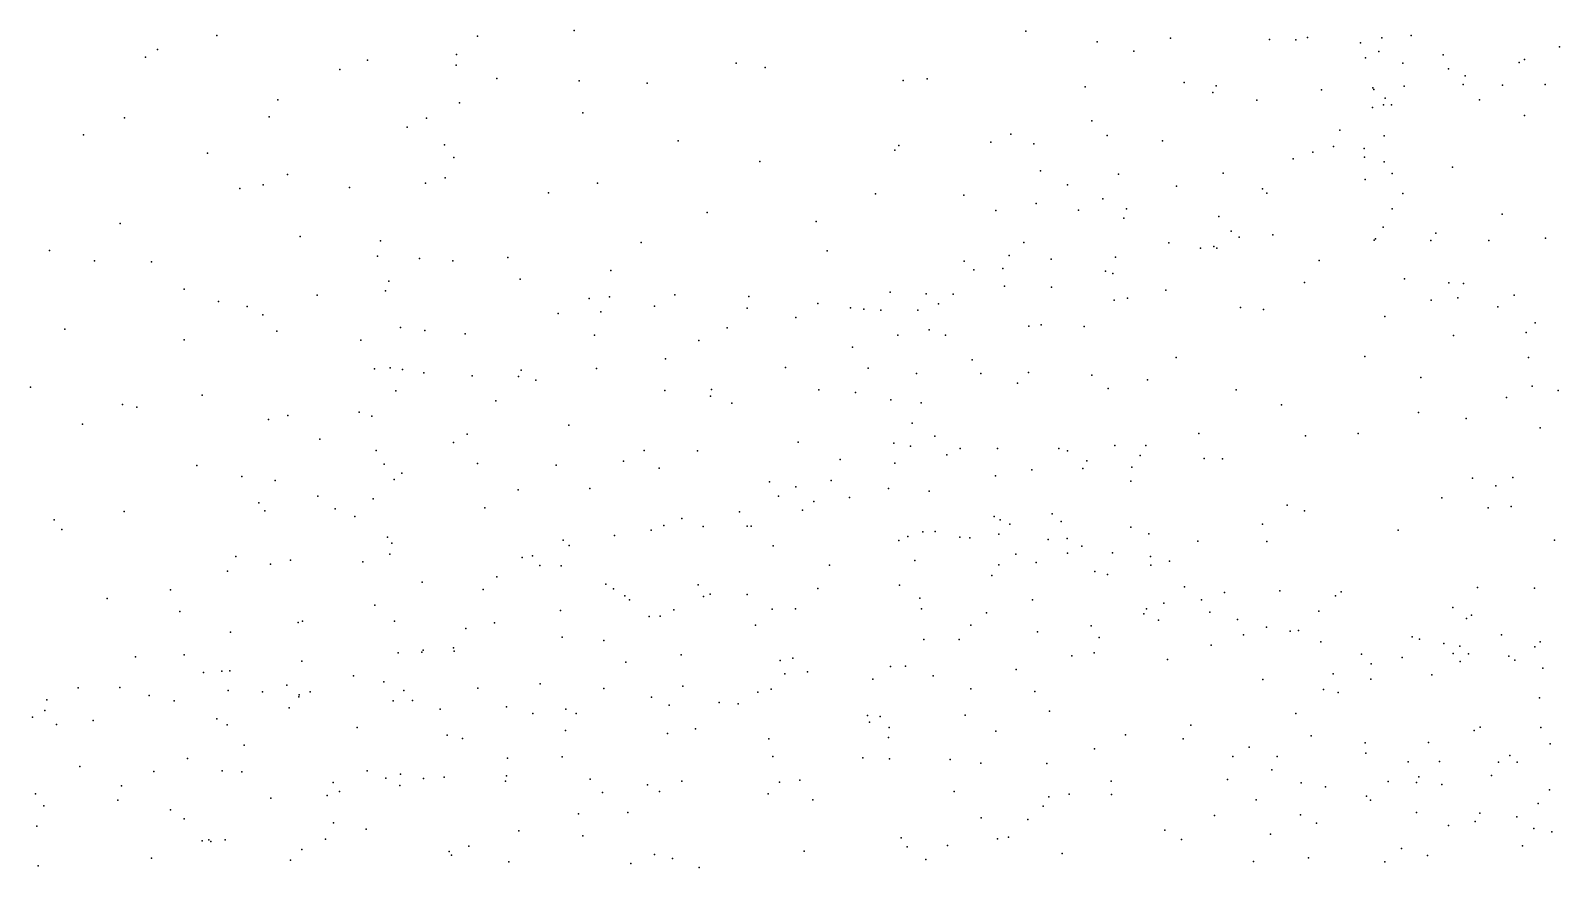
# Model space of a CAD drawing. Header units: metres. Extents: x -25 to 25, y -27.7 to 27.8.
# Drawn here: x -18.765 to -15.675, y 5.094 to 6.785 of the extents above; entities that cross this region are included whole.
import ezdxf

# ---------------------------------------------------------------- set-up
doc = ezdxf.new("R2010")
doc.units = ezdxf.units.M

msp = doc.modelspace()

# ---------------------------------------------------------------- linework, layer by layer
for p in [(-18.3887, 6.7752, -9.6461), (-17.8618, 6.7742, -10.6915), (-17.6665, 6.7852, 1.7522), (-16.7537, 6.784, 2.0417), (-16.4611, 6.7696, 2.7227), (-16.1842, 6.7713, 2.2948), (-16.0341, 6.7707, 3.629), (-15.9744, 6.7751, -6.5685), (-18.5085, 6.7469, 1.5395), (-17.904, 6.7367, -11.3721), (-16.6095, 6.7626, -12.3164), (-16.5352, 6.7434, 2.1115), (-16.2607, 6.7672, 2.4937), (-16.2074, 6.7664, 3.1412), (-16.0772, 6.7604, 3.3013), (-16.0397, 6.7432, -5.8846), (-15.9096, 6.7365, 2.419), (-15.6749, 6.7521, 4.6442), (-18.5325, 6.7316, -9.5506), (-18.1401, 6.7066, 1.6787), (-18.084, 6.7255, -10.2637), (-17.9049, 6.7153, -11.6648), (-17.3392, 6.7193, 1.7735), (-17.2804, 6.7104, -12.218), (-16.0666, 6.73, -6.0662), (-15.9913, 6.7195, 4.0266), (-15.8988, 6.7078, 4.2528), (-15.7561, 6.7206, 4.991), (-15.7456, 6.7267, 4.7927), (-17.8227, 6.6884, 1.6844), (-17.6563, 6.6835, -12.1274), (-17.5188, 6.6793, 1.682), (-17.0011, 6.6842, 1.8567), (-16.9527, 6.6878, -12.228), (-16.4331, 6.6803, 3.1505), (-15.8693, 6.6762, 5.186), (-15.8653, 6.6935, 4.645), (-15.7037, 6.676, 5.2264), (-18.2654, 6.6453, -9.9347), (-16.6333, 6.6716, 2.7647), (-16.3752, 6.6601, -12.4023), (-16.3688, 6.6733, 2.2755), (-16.2862, 6.6446, 3.3673), (-16.156, 6.6655, 3.6004), (-16.0517, 6.6695, -7.3462), (-16.0498, 6.6659, -12.5613), (-16.0268, 6.6486, 4.8465), (-15.9888, 6.6732, -7.5456), (-15.8362, 6.6453, -7.6001), (-15.7897, 6.6746, -12.6761), (-17.8981, 6.639, -11.1956), (-17.6491, 6.6192, 1.6233), (-16.0527, 6.6299, 4.2001), (-16.0308, 6.6349, -7.1124), (-16.0146, 6.6351, 4.4746), (-15.7453, 6.6139, 5.3952), (-18.5751, 6.6086, 1.462), (-18.2827, 6.6108, 1.5892), (-18.0039, 6.5899, -10.6021), (-17.9648, 6.6081, 1.6456), (-16.6201, 6.6027, 2.522), (-16.119, 6.5843, -5.9318), (-18.658, 6.5743, -9.4532), (-17.9287, 6.5546, -11.5184), (-17.4562, 6.5623, 1.5712), (-17.0102, 6.5531, 1.7231), (-16.8242, 6.5599, 1.8337), (-16.7837, 6.576, -12.2559), (-16.7369, 6.5565, 2.7317), (-16.5893, 6.5733, 2.003), (-16.4772, 6.5627, 2.1173), (-16.029, 6.5725, -6.4995), (-18.4071, 6.5374, -9.644), (-17.9094, 6.5288, -11.0003), (-17.2913, 6.5205, 1.5183), (-17.0184, 6.5439, -12.2206), (-16.2129, 6.5261, 4.9534), (-16.1733, 6.5398, 4.7744), (-16.1317, 6.5508, 4.394), (-16.0693, 6.5468, 5.2997), (-16.0692, 6.5292, -5.7231), (-18.2457, 6.4941, -10.1936), (-16.7237, 6.5017, 3.0626), (-16.5661, 6.4954, 3.2745), (-16.3544, 6.497, 3.5547), (-16.029, 6.5199, -6.9457), (-16.0127, 6.4964, -12.5902), (-15.891, 6.509, 5.4897), (-18.3419, 6.466, 1.5015), (-18.2947, 6.4735, -10.0094), (-18.1203, 6.4681, -10.4913), (-17.9668, 6.4771, -10.825), (-17.9273, 6.4879, -11.2737), (-17.6193, 6.4771, 1.5143), (-16.6693, 6.4737, 1.8725), (-16.449, 6.471, 3.4182), (-16.275, 6.4655, -12.4317), (-16.0674, 6.484, -7.4758), (-17.7185, 6.4577, -12.0471), (-17.0575, 6.4553, 1.5575), (-16.8786, 6.4527, -12.2485), (-16.7325, 6.4355, 2.4856), (-16.598, 6.4452, -12.3071), (-16.2662, 6.4567, 4.2509), (-15.9916, 6.4558, -6.6483), (-17.3978, 6.4175, 1.4285), (-17.1771, 6.3996, 1.4249), (-16.8141, 6.4218, 2.6378), (-16.6468, 6.4223, 2.3328), (-16.5553, 6.4064, 2.1993), (-16.55, 6.4249, 1.9912), (-16.3632, 6.4098, 4.0072), (-16.0128, 6.4253, -6.4155), (-15.7903, 6.4141, -7.7526), (-18.5838, 6.3953, 1.4225), (-18.2199, 6.3693, -10.3598), (-16.3385, 6.3802, 4.7083), (-16.3223, 6.3681, 5.1527), (-16.2539, 6.3728, 5.3119), (-16.0309, 6.3879, -7.2588), (-15.9248, 6.3756, -6.8074), (-18.7265, 6.341, 1.3636), (-18.0575, 6.3604, 1.5047), (-17.5308, 6.3573, -12.1863), (-17.1551, 6.3405, -12.2798), (-16.7575, 6.357, -12.2676), (-16.4643, 6.3562, 3.8931), (-16.4004, 6.3455, 4.2808), (-16.3736, 6.3491, 4.4918), (-16.3676, 6.3458, 4.9741), (-16.0492, 6.3618, -6.1475), (-16.0469, 6.3644, -7.5824), (-15.935, 6.3613, -6.9627), (-15.8177, 6.3614, -12.65), (-15.703, 6.3655, -5.6853), (-18.6358, 6.3201, -9.4563), (-18.5204, 6.3181, -9.6119), (-18.0641, 6.3294, -10.6961), (-17.979, 6.3244, -11.0946), (-17.9114, 6.3197, -11.9058), (-17.8005, 6.3267, 1.4692), (-16.8781, 6.3196, 2.9917), (-16.7999, 6.3044, 2.4392), (-16.787, 6.3308, 3.1699), (-16.7022, 6.3231, 1.6924), (-16.572, 6.3276, 3.5318), (-16.1604, 6.3208, 5.4933), (-18.0406, 6.279, -11.4355), (-17.7753, 6.2832, -12.083), (-17.5923, 6.3006, 1.3814), (-16.8586, 6.3018, 1.5078), (-16.5921, 6.2992, 1.8194), (-16.5774, 6.2946, 4.0023), (-16.1904, 6.2763, -12.4196), (-15.988, 6.2839, -5.7749), (-15.8985, 6.2756, -6.4899), (-15.8685, 6.2741, -7.8396), (-18.4546, 6.2629, -9.7882), (-18.1857, 6.2504, -10.4661), (-18.0473, 6.2591, -11.6194), (-17.6357, 6.2439, 4.5673), (-17.5948, 6.2474, 4.4124), (-17.4631, 6.251, 4.5614), (-17.3134, 6.2478, 4.3599), (-17.0278, 6.2566, 3.8786), (-16.9545, 6.253, -12.3034), (-16.9002, 6.2526, 3.7372), (-16.7967, 6.2689, 3.9855), (-16.7018, 6.2665, 3.4505), (-16.5481, 6.2444, 4.4172), (-16.4704, 6.2608, 4.6314), (-15.8801, 6.2451, -7.1561), (-15.7665, 6.2503, 5.7119), (-18.3851, 6.2381, -9.9238), (-18.3271, 6.2279, -10.1106), (-17.6989, 6.2138, 4.258), (-17.6123, 6.2172, 4.7241), (-17.5039, 6.2284, 4.1668), (-17.3165, 6.2244, 4.0519), (-17.1736, 6.2337, 3.9636), (-17.1075, 6.2248, 4.2993), (-17.0809, 6.222, 3.7084), (-17.0468, 6.2206, 1.3059), (-16.9714, 6.22, 4.2243), (-16.9302, 6.2332, 2.6827), (-16.575, 6.2407, -12.2771), (-16.3195, 6.2255, -12.346), (-16.2732, 6.2219, 5.4309), (-15.9339, 6.2402, -6.2678), (-15.7997, 6.2268, -6.9921), (-18.6956, 6.1816, 1.385), (-18.2955, 6.2111, 1.455), (-18.0175, 6.1852, -11.1508), (-17.3571, 6.1847, 3.8455), (-17.218, 6.2058, 1.2265), (-16.9488, 6.1806, 2.9476), (-16.7471, 6.1881, 2.287), (-16.7222, 6.1906, 1.5117), (-16.6357, 6.1876, 2.1162), (-16.0278, 6.2077, -7.7493), (-15.7239, 6.1949, -12.6116), (-18.4548, 6.1603, 1.4349), (-18.2672, 6.1779, -10.3227), (-18.0977, 6.1598, -10.6477), (-17.9683, 6.1791, 1.4358), (-17.8868, 6.1727, 4.4393), (-17.6254, 6.1698, 4.0622), (-17.414, 6.1589, 4.8075), (-17.0119, 6.1701, 4.4636), (-16.9157, 6.1695, 3.2772), (-15.8892, 6.1688, -7.3164), (-15.742, 6.1749, -6.6784), (-17.4817, 6.1218, -12.3093), (-17.1034, 6.1458, 4.5973), (-16.8616, 6.1199, 1.3736), (-16.4497, 6.1246, 5.1784), (-16.0681, 6.1265, -12.397), (-15.7373, 6.1249, -7.1347), (-18.0702, 6.1015, -11.3352), (-18.0381, 6.104, -10.8702), (-18.0133, 6.1006, 4.5642), (-17.97, 6.0935, -11.9207), (-17.8722, 6.0878, 4.1485), (-17.7734, 6.0992, 4.8565), (-17.6214, 6.1022, 3.9161), (-17.239, 6.1047, 3.5496), (-17.072, 6.1032, 3.4334), (-16.9742, 6.0924, 3.1073), (-16.8443, 6.0922, 2.3694), (-16.7482, 6.0943, 4.5254), (-16.6197, 6.0887, 4.6572), (-18.765, 6.0645, -9.5313), (-18.0267, 6.0572, 4.7146), (-17.7789, 6.0866, 1.3346), (-17.7439, 6.0786, -12.168), (-17.4833, 6.058, 1.1757), (-17.3887, 6.06, 3.5857), (-17.172, 6.0593, 4.8124), (-16.7701, 6.0726, -12.3199), (-16.5873, 6.0622, 4.8293), (-16.5075, 6.0797, -12.2701), (-16.328, 6.0591, 5.4268), (-15.9552, 6.0843, 5.7193), (-15.7302, 6.0669, -6.4114), (-15.6777, 6.0579, -12.5345), (-18.5789, 6.0294, 1.4164), (-18.4181, 6.0486, -10.0392), (-17.8244, 6.0373, 3.9859), (-17.3907, 6.0463, 4.9564), (-17.3475, 6.0326, -12.3645), (-17.0979, 6.0539, -12.3837), (-17.0261, 6.0393, 3.2608), (-16.9648, 6.0328, 1.2571), (-16.2368, 6.0289, -12.29), (-15.7819, 6.0439, -6.0153), (-18.5505, 6.0244, -9.8912), (-18.284, 5.9993, 1.4203), (-18.2448, 6.0074, -10.3673), (-18.1007, 6.014, 4.2873), (-18.0752, 6.006, -11.6692), (-15.9598, 6.0136, -7.6534), (-15.8632, 6.0012, -8.0161), (-18.6603, 5.9903, -9.7859), (-17.8826, 5.9696, 1.3237), (-17.6774, 5.9877, 3.7544), (-16.9831, 5.9919, 2.5865), (-16.9371, 5.966, 4.7473), (-16.4037, 5.9714, -1.9384), (-16.188, 5.9662, 5.5742), (-16.0815, 5.971, -12.2948), (-15.7141, 5.9829, -6.2168), (-18.1803, 5.9594, 4.6666), (-18.0666, 5.9371, -10.7306), (-17.9103, 5.9527, 4.982), (-17.5247, 5.9368, 3.521), (-17.4172, 5.936, 1.0554), (-17.2136, 5.9538, 3.3186), (-17.0204, 5.9515, 2.978), (-16.9863, 5.9455, -12.3863), (-16.8859, 5.9408, 2.3682), (-16.8108, 5.9405, -2.3337), (-16.6864, 5.9409, 1.9666), (-16.6694, 5.9359, -12.3009), (-16.5734, 5.9466, 5.0181), (-16.5109, 5.9468, 5.1661), (-18.4291, 5.9063, 1.4095), (-18.05, 5.9091, -11.1555), (-17.8617, 5.9103, -12.0612), (-17.7025, 5.9072, 5.0878), (-17.5667, 5.9149, -12.2929), (-17.1287, 5.9189, 4.9367), (-17.0185, 5.911, -2.5801), (-16.9131, 5.9281, -2.4548), (-16.6298, 5.9156, -2.0042), (-16.539, 5.903, 1.6001), (-16.5221, 5.9264, -2.1242), (-16.3929, 5.9205, 5.3496), (-16.356, 5.9196, -1.7867), (-18.338, 5.8844, -10.2305), (-18.2703, 5.8761, 4.3446), (-18.0302, 5.878, -10.9482), (-18.0146, 5.8908, -11.8537), (-17.4942, 5.9008, 5.1027), (-17.2717, 5.8733, -2.788), (-17.147, 5.876, -2.9959), (-16.8149, 5.8855, -2.0942), (-16.7415, 5.8976, -2.466), (-16.6383, 5.9004, -2.3433), (-16.5411, 5.875, -1.7575), (-15.8508, 5.8809, -12.2436), (-15.769, 5.8823, -7.498), (-18.1844, 5.8442, 4.155), (-17.7797, 5.8574, 3.6908), (-17.6348, 5.8602, 1.1388), (-17.253, 5.8444, 0.9834), (-17.2186, 5.8635, -2.6082), (-17.1099, 5.8421, 3.1072), (-17.0313, 5.8598, 2.8239), (-16.9486, 5.8547, -2.8506), (-15.9127, 5.8412, -7.8238), (-15.8036, 5.8652, 0.8102), (-18.576, 5.8134, -10.0013), (-18.3038, 5.8307, 4.6325), (-18.2912, 5.8146, 1.3728), (-18.1497, 5.8192, 4.9129), (-18.0725, 5.839, -11.3153), (-17.8471, 5.8209, 5.0982), (-17.3321, 5.813, -12.381), (-17.2047, 5.8164, 5.0645), (-17.1818, 5.8336, -2.3332), (-16.2251, 5.8265, -1.7029), (-16.1899, 5.815, -2.0009), (-15.819, 5.8211, 5.7612), (-15.7724, 5.8238, 0.9633), (-18.7173, 5.7965, 1.3247), (-18.1098, 5.8032, -10.6213), (-17.485, 5.7851, -2.8429), (-17.4489, 5.7996, -3.0701), (-17.4054, 5.7832, -2.6729), (-17.3167, 5.7839, -3.1499), (-17.3083, 5.7841, -2.4314), (-16.8172, 5.8036, 4.8476), (-16.8053, 5.7966, 2.1386), (-16.7855, 5.7879, -2.7872), (-16.6999, 5.8087, -1.8283), (-16.682, 5.793, 4.9271), (-16.5409, 5.7816, 1.4868), (-16.2753, 5.788, -12.2175), (-18.7021, 5.7774, -9.8889), (-18.0433, 5.7616, -10.8357), (-18.0348, 5.7495, -11.7078), (-17.6885, 5.7553, -12.1972), (-17.5851, 5.7651, 5.1621), (-17.5109, 5.7756, 0.9586), (-17.0099, 5.7546, -12.3963), (-16.9919, 5.7632, 2.6025), (-16.9615, 5.7725, 4.9257), (-16.9366, 5.773, 2.4441), (-16.8871, 5.7616, -3.0757), (-16.8664, 5.7605, -1.9426), (-16.8081, 5.7679, 1.2378), (-16.7081, 5.7569, -12.3312), (-16.6698, 5.7588, 1.798), (-16.505, 5.7687, 5.1985), (-16.4057, 5.7533, -2.3107), (-16.266, 5.7528, -2.1772), (-16.0011, 5.7755, 5.6671), (-15.6848, 5.7556, 0.4769), (-18.35, 5.7228, 4.2993), (-18.0392, 5.7271, -11.1423), (-17.7712, 5.7204, -3.1115), (-17.7507, 5.7241, 1.121), (-17.6765, 5.7447, -2.9248), (-17.2644, 5.7444, 3.1764), (-16.7734, 5.7276, 1.9913), (-16.6689, 5.7291, -1.652), (-16.6404, 5.7437, -2.6604), (-16.578, 5.7303, 5.0605), (-16.5012, 5.7226, -2.4912), (-18.3673, 5.6929, 4.7122), (-18.2804, 5.7072, 4.1543), (-18.2397, 5.7155, -10.415), (-18.0935, 5.712, 3.9248), (-17.7354, 5.7046, 5.1763), (-17.6923, 5.7039, -3.2561), (-17.1501, 5.7048, 0.9755), (-16.9778, 5.7142, 1.1214), (-16.8082, 5.7057, -3.293), (-16.7325, 5.7108, -3.074), (-16.6138, 5.6925, -2.8229), (-16.5883, 5.6861, -3.2729), (-16.5009, 5.7051, -1.5199), (-16.4633, 5.7129, 1.3106), (-18.4823, 5.6554, 1.2978), (-17.9732, 5.6707, -3.0966), (-17.8505, 5.6561, -3.2996), (-17.8224, 5.6813, -2.8486), (-17.602, 5.6669, 3.3652), (-17.5869, 5.657, -3.4106), (-17.4158, 5.6653, -2.1845), (-17.1738, 5.6582, 3.0562), (-17.009, 5.6646, 2.7204), (-16.8223, 5.684, -1.7694), (-16.4327, 5.6613, -3.3205), (-15.8408, 5.6602, 0.9368), (-15.7251, 5.6585, 5.8116), (-18.61, 5.638, -10.0202), (-18.0695, 5.6242, 1.2249), (-17.5636, 5.6434, -2.4281), (-17.5543, 5.6348, 0.8658), (-17.405, 5.642, -12.3347), (-17.3911, 5.6465, 0.7914), (-17.3166, 5.6456, 5.166), (-16.9679, 5.6384, -1.8246), (-16.7398, 5.6348, 1.1999), (-16.4746, 5.6284, -2.9614), (-16.3984, 5.6352, -3.1659), (-16.352, 5.6496, -12.2296), (-16.2402, 5.6532, -2.3115), (-16.1278, 5.6434, 5.5431), (-16.1161, 5.6512, -2.2181), (-18.4632, 5.6118, -10.1698), (-17.694, 5.6134, -2.6), (-17.515, 5.6011, 5.228), (-17.4922, 5.6022, -3.5369), (-17.4651, 5.6146, 3.2396), (-17.2659, 5.6162, -3.4307), (-17.2191, 5.6169, 0.829), (-16.964, 5.6167, -3.4483), (-16.8328, 5.6088, -12.3656), (-16.515, 5.6068, 5.164), (-16.5095, 5.6169, -12.2765), (-16.4853, 5.5938, 1.4435), (-16.3815, 5.6103, -3.5736), (-16.3257, 5.5952, -1.471), (-16.161, 5.6124, -12.2138), (-15.8906, 5.6198, -1.8334), (-15.863, 5.5975, -12.166), (-15.8525, 5.6039, -2.0317), (-18.3606, 5.5698, 4.211), (-18.224, 5.5892, 1.2432), (-18.2152, 5.5919, -3.0331), (-18.0296, 5.5917, -11.2233), (-17.885, 5.5768, 3.6213), (-17.8275, 5.5889, -3.4767), (-17.3001, 5.5836, -1.9768), (-16.8644, 5.5841, 2.3135), (-16.73, 5.5704, -3.6389), (-16.6214, 5.5828, 5.0197), (-16.3133, 5.564, -2.905), (-16.2671, 5.5799, 5.4), (-16.2188, 5.5717, -3.4187), (-16.2026, 5.5733, -3.2515), (-15.7923, 5.564, 0.403), (-17.9712, 5.5336, -11.711), (-17.9103, 5.5382, -2.7059), (-17.9091, 5.5315, -3.5976), (-17.6903, 5.5598, -3.6754), (-17.6064, 5.553, -12.1913), (-16.9598, 5.5549, 2.587), (-16.8884, 5.5551, -3.5842), (-16.6052, 5.5591, 1.6244), (-16.3788, 5.5434, 1.1615), (-16.1573, 5.55, -2.4764), (-15.9727, 5.5602, 0.9358), (-15.9578, 5.5556, 0.7408), (-15.9082, 5.5468, -2.3352), (-15.876, 5.5414, 0.5501), (-15.7249, 5.5399, -2.3274), (-15.7135, 5.55, -1.946), (-18.5528, 5.5201, 1.2069), (-18.4548, 5.5242, -3.3011), (-18.2167, 5.5114, -3.4568), (-18.0217, 5.528, -11.0032), (-17.9742, 5.5296, 1.1091), (-17.562, 5.5091, -2.1754), (-17.4498, 5.5236, 0.632), (-17.2501, 5.5124, 0.6364), (-17.2244, 5.5174, -3.6098), (-16.9965, 5.501, 2.7375), (-16.6602, 5.522, -1.4305), (-16.6156, 5.5277, -3.8888), (-16.4671, 5.5142, -4.0059), (-16.0751, 5.5252, -2.9582), (-16.0552, 5.5054, -2.7695), (-15.993, 5.5184, -1.5645), (-15.8897, 5.5265, -3.045), (-15.8756, 5.5106, -2.7907), (-15.8586, 5.5256, 5.6804), (-15.777, 5.5213, -2.5194), (-15.7647, 5.513, -1.7023), (-18.4156, 5.4883, 4.7498), (-18.3784, 5.4911, -3.452), (-18.3626, 5.4917, -2.9866), (-18.1125, 5.4813, -10.6665), (-17.2403, 5.4858, 3.0472), (-17.195, 5.4898, 5.1476), (-17.0623, 5.4746, 2.8766), (-17.0266, 5.5003, 0.9191), (-16.9408, 5.4812, -3.7591), (-16.7732, 5.4941, 1.9307), (-16.2743, 5.4742, -3.9167), (-16.1325, 5.4855, -1.469), (-16.0561, 5.4747, -3.5159), (-15.9325, 5.4835, -3.3543), (-15.7083, 5.4973, 5.8214), (-18.6689, 5.4571, -3.2701), (-18.5843, 5.4581, -10.061), (-18.5254, 5.4418, -3.4919), (-18.3655, 5.4517, -10.3012), (-18.2964, 5.4489, 4.0549), (-18.247, 5.4624, -2.8744), (-18.223, 5.4391, -3.6415), (-18.2223, 5.4432, 1.1298), (-18.1998, 5.4493, -10.5396), (-18.0508, 5.4691, 3.7702), (-18.0109, 5.4519, -11.4157), (-17.861, 5.4564, -11.8679), (-17.7348, 5.465, 3.4016), (-17.6062, 5.4562, 0.6771), (-17.4469, 5.4609, -3.841), (-17.2948, 5.4483, -1.8646), (-17.2682, 5.4546, -3.7682), (-16.8643, 5.4554, -3.905), (-16.7353, 5.4497, -4.0989), (-16.1519, 5.4541, -3.7477), (-16.1222, 5.4475, -12.2228), (-18.7363, 5.4116, -3.4044), (-18.7323, 5.4331, -9.9035), (-18.4749, 5.431, 4.4787), (-18.2424, 5.417, 4.9901), (-18.0323, 5.4313, 5.1291), (-17.9931, 5.4319, -3.8436), (-17.937, 5.4144, 0.9578), (-17.8032, 5.4189, -2.4564), (-17.6832, 5.4142, -12.0716), (-17.5101, 5.4383, 5.2564), (-17.4742, 5.4224, -12.2205), (-17.3735, 5.4275, 3.1208), (-17.335, 5.425, -12.2895), (-16.7058, 5.41, 1.8055), (-15.7153, 5.437, -12.1248), (-18.7611, 5.3977, -3.1587), (-18.7128, 5.3829, 1.0253), (-18.6388, 5.3915, -3.0316), (-18.3883, 5.3945, -3.5987), (-18.3679, 5.3824, 4.1817), (-18.1047, 5.3771, 1.004), (-17.75, 5.4052, -3.9205), (-17.6625, 5.4055, 5.2502), (-17.0736, 5.4011, 0.7283), (-17.0697, 5.3876, -12.3442), (-17.0478, 5.3994, -1.6876), (-17.0299, 5.3768, 5.0877), (-16.876, 5.4022, 4.9852), (-16.4199, 5.3821, -1.238), (-16.2074, 5.4057, -4.0864), (-15.8354, 5.3778, 5.6012), (-15.7122, 5.3768, -1.4544), (-17.9231, 5.3615, -11.6675), (-17.8923, 5.3546, 5.1812), (-17.6837, 5.371, -2.2697), (-17.4776, 5.3652, -1.9731), (-17.421, 5.3744, 0.4396), (-17.2729, 5.3544, 5.1953), (-17.0307, 5.3568, -3.8574), (-16.8141, 5.3699, 2.193), (-16.5521, 5.362, -4.2934), (-16.4357, 5.3543, 1.4452), (-16.177, 5.3603, 5.3474), (-16.0673, 5.3461, -1.3473), (-15.9395, 5.347, -3.6774), (-15.8474, 5.3713, -3.541), (-18.3336, 5.3412, -2.8268), (-17.8013, 5.3152, 3.4647), (-17.6904, 5.3176, 3.3569), (-17.2646, 5.3183, 3.0308), (-17.0831, 5.3161, 0.5383), (-16.6143, 5.3339, 0.9787), (-16.3353, 5.3183, -4.3888), (-16.3019, 5.3373, 1.3233), (-16.2452, 5.3187, -1.2314), (-16.0662, 5.3254, 1.054), (-15.7751, 5.3204, 0.5557), (-15.6935, 5.3438, 5.8029), (-18.6652, 5.2984, -3.5679), (-18.5156, 5.2883, 0.9441), (-18.4475, 5.3147, 4.6048), (-18.3777, 5.2898, -10.296), (-18.3377, 5.2876, 4.8422), (-18.085, 5.2897, -10.8521), (-17.0292, 5.3141, 2.7824), (-16.9066, 5.3121, 2.5555), (-16.8443, 5.305, 0.8699), (-16.711, 5.3046, -4.1595), (-16.2559, 5.2916, -12.2386), (-15.9804, 5.3074, -12.2043), (-15.9171, 5.3086, -1.3396), (-15.7983, 5.3073, -12.1619), (-15.7606, 5.3072, 0.1901), (-18.5814, 5.2592, -10.0567), (-18.1537, 5.266, -2.6755), (-18.0469, 5.2746, -11.1558), (-18.0186, 5.2599, 0.7493), (-18.0173, 5.283, -11.3684), (-17.9711, 5.2741, -3.8649), (-17.9288, 5.277, 3.6117), (-17.8054, 5.2684, 0.5774), (-17.8032, 5.2794, -2.3706), (-17.6337, 5.2726, 0.502), (-17.5182, 5.2614, -3.8146), (-17.4487, 5.2684, 3.1609), (-17.2514, 5.2664, -12.2555), (-17.2099, 5.2709, -3.8055), (-16.5809, 5.2685, 1.6663), (-16.3456, 5.2719, 5.1915), (-16.1972, 5.2653, 1.202), (-16.1478, 5.2574, -0.1323), (-16.0213, 5.2679, -4.2107), (-15.964, 5.2663, 0.2355), (-15.9588, 5.2775, -4.0072), (-15.9128, 5.2621, 0.0285), (-15.8125, 5.2801, -3.7344), (-18.7551, 5.2432, 0.7117), (-18.5888, 5.2302, -2.8358), (-18.2792, 5.2344, 4.0458), (-18.1655, 5.2394, 5.0336), (-18.1407, 5.2475, -10.6716), (-17.6091, 5.2457, 5.2425), (-17.4937, 5.2479, -12.1502), (-17.2744, 5.243, 0.3965), (-17.1841, 5.2312, 2.9319), (-16.8984, 5.2476, -3.9758), (-16.707, 5.2369, 0.8236), (-16.6657, 5.2423, 5.0023), (-16.58, 5.2417, -12.2872), (-16.288, 5.2308, -0.0571), (-16.0645, 5.2386, 5.3384), (-16.0568, 5.2305, -4.3645), (-15.718, 5.2237, 5.6752), (-15.6952, 5.2514, -1.2703), (-18.7383, 5.2191, -9.8722), (-18.4821, 5.2106, 0.7628), (-18.4548, 5.1923, -10.2011), (-17.6576, 5.2025, -2.168), (-17.5581, 5.2051, 3.2585), (-16.8434, 5.1946, 2.4681), (-16.7181, 5.2182, -1.3979), (-16.3722, 5.1996, -0.2215), (-16.1982, 5.2007, -1.1024), (-15.9635, 5.2051, -0.2198), (-15.8359, 5.2037, -1.2088), (-15.7607, 5.1969, 0.0139), (-18.7523, 5.1779, 0.5033), (-18.1524, 5.1848, 0.6454), (-18.0868, 5.1714, -2.5609), (-17.7781, 5.1684, -11.8419), (-16.7496, 5.1909, -12.2874), (-16.4726, 5.1699, -1.2325), (-16.2586, 5.1618, 1.3312), (-16.1658, 5.1837, -0.4739), (-15.8989, 5.1789, -4.3618), (-15.8454, 5.1875, 5.479), (-15.7264, 5.1731, -4.2658), (-15.6904, 5.1664, -12.0987), (-18.4185, 5.1482, -2.7208), (-18.4049, 5.1503, 0.6297), (-18.4005, 5.1467, 4.4461), (-18.3716, 5.1499, 4.2859), (-18.2168, 5.1304, -10.5959), (-18.1689, 5.1513, 3.9327), (-17.8795, 5.1376, -11.7037), (-17.6487, 5.1584, -3.803), (-17.0057, 5.1542, 0.4154), (-16.9931, 5.1363, -12.2589), (-16.912, 5.1385, -1.5789), (-16.8106, 5.1524, 0.6619), (-16.7886, 5.1554, -4.0506), (-16.4388, 5.1507, 0.9853), (-15.9938, 5.1326, -12.1901), (-15.7498, 5.1377, -4.4288), (-18.5204, 5.1133, 0.462), (-18.2395, 5.1089, -3.7527), (-17.919, 5.1268, -3.8306), (-17.9143, 5.1189, 3.6281), (-17.7984, 5.1058, 3.5079), (-17.5515, 5.1025, -12.0275), (-17.5038, 5.1203, 5.2271), (-17.4677, 5.1122, 0.4523), (-17.2011, 5.1271, -1.7103), (-16.9555, 5.1102, -3.8938), (-16.6799, 5.1228, 1.9239), (-16.2931, 5.1063, 5.1794), (-16.1822, 5.1135, -12.2101), (-16.0279, 5.106, -0.5052), (-15.9414, 5.1184, -0.3769), (-18.7494, 5.0979, -8.769), (-17.4139, 5.0944, -3.7399)]:
    msp.add_point(p)

doc.saveas('drawing.dxf')
